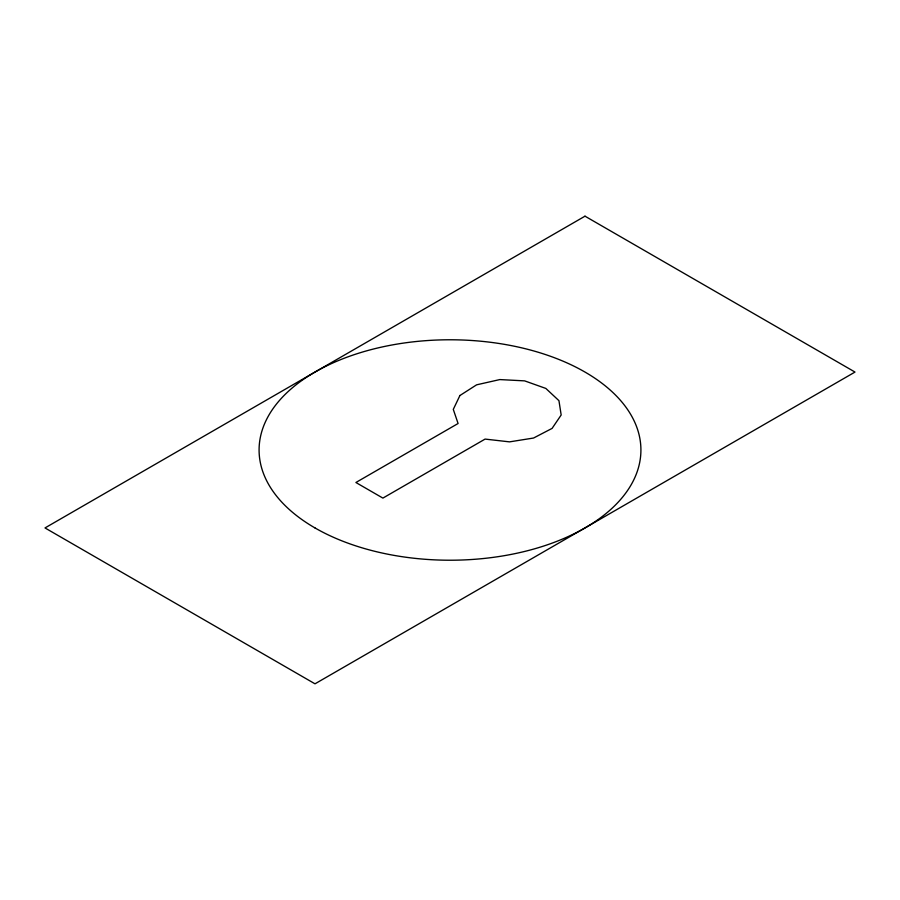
<?xml version="1.0" encoding="UTF-8"?>
<svg xmlns="http://www.w3.org/2000/svg" width="900" height="900" viewBox="0 0 900 900"><rect width="100%" height="100%" fill="white"/><g stroke="black" fill="none" stroke-linecap="round" stroke-linejoin="round"><path stroke-width="1.35" d="M459.923 395.516L453.285 409.387L458.089 423.506L355.894 482.501L382.894 498.094L485.089 439.088L509.546 441.866L533.565 438.03L552.082 428.4L561.173 415.001L558.945 400.669L545.839 388.429L524.632 380.869L499.815 379.575L476.606 384.829L459.923 395.516M585 216.18L45 527.94L315 683.82L855 372.06L585 216.18M315 527.94A190.924 110.228 0 0 0 634.41 478.53A190.924 110.228 0 0 0 400.59 343.53A190.924 110.228 0 0 0 315 527.94"/></g></svg>
